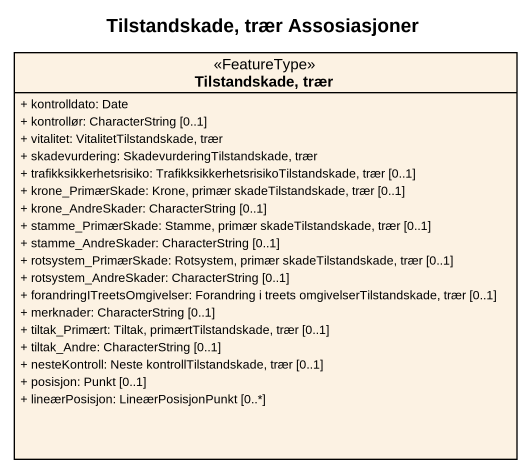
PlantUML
@startuml
title Tilstandskade, trær Assosiasjoner
hide circle
hide empty members
skinparam classAttributeIconSize 0
class "Tilstandskade, trær" as Tilstandskade_trær <<FeatureType>> {
  + kontrolldato: Date
  + kontrollør: CharacterString [0..1]
  + vitalitet: VitalitetTilstandskade, trær
  + skadevurdering: SkadevurderingTilstandskade, trær
  + trafikksikkerhetsrisiko: TrafikksikkerhetsrisikoTilstandskade, trær [0..1]
  + krone_PrimærSkade: Krone, primær skadeTilstandskade, trær [0..1]
  + krone_AndreSkader: CharacterString [0..1]
  + stamme_PrimærSkade: Stamme, primær skadeTilstandskade, trær [0..1]
  + stamme_AndreSkader: CharacterString [0..1]
  + rotsystem_PrimærSkade: Rotsystem, primær skadeTilstandskade, trær [0..1]
  + rotsystem_AndreSkader: CharacterString [0..1]
  + forandringITreetsOmgivelser: Forandring i treets omgivelserTilstandskade, trær [0..1]
  + merknader: CharacterString [0..1]
  + tiltak_Primært: Tiltak, primærtTilstandskade, trær [0..1]
  + tiltak_Andre: CharacterString [0..1]
  + nesteKontroll: Neste kontrollTilstandskade, trær [0..1]
  + posisjon: Punkt [0..1]
  + lineærPosisjon: LineærPosisjonPunkt [0..*]
}
@enduml
